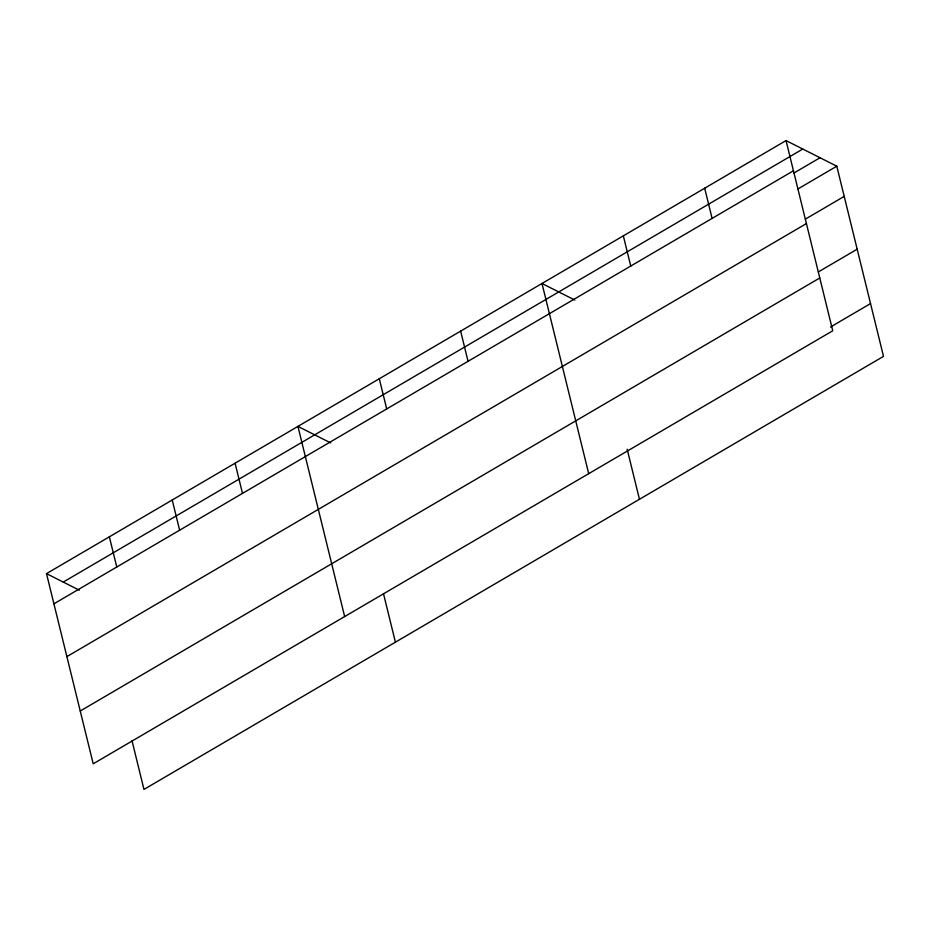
<?xml version="1.0" encoding="UTF-8"?>
<svg xmlns="http://www.w3.org/2000/svg" width="930" height="930" viewBox="0 0 930 930"><rect width="100%" height="100%" fill="white"/><g stroke="black" fill="none" stroke-linecap="round" stroke-linejoin="round"><path stroke-width="1.4" d="M786.036 140.581L832.745 330.766L93.209 763.797L46.5 573.624L786.036 140.581L836.791 166.203L883.5 356.376L143.964 789.419L132.025 740.792M63.252 582.075L802.788 149.032M53.917 603.814L793.453 170.771M793.755 173.131L820.039 157.74M797.987 188.918L836.791 166.203M805.403 219.108L844.208 196.393M66.879 656.615L806.415 223.572M818.377 271.909L857.169 249.194M80.247 711.008L819.783 277.965M830.478 327.035L870.527 303.587M574.763 300.03L541.992 283.487L588.702 473.661M330.708 442.924L297.937 426.393L344.658 616.567M46.5 573.624L79.271 590.166M704.684 188.22L712.101 218.411M623.333 235.848L630.749 266.05M627.169 449.26L639.456 499.282M460.641 331.115L468.057 361.317M379.289 378.754L386.706 408.944M383.462 593.561L395.413 642.188M235.081 463.198L242.498 493.388M172.224 500.003L179.641 530.205M109.356 536.819L116.773 567.009"/></g></svg>
